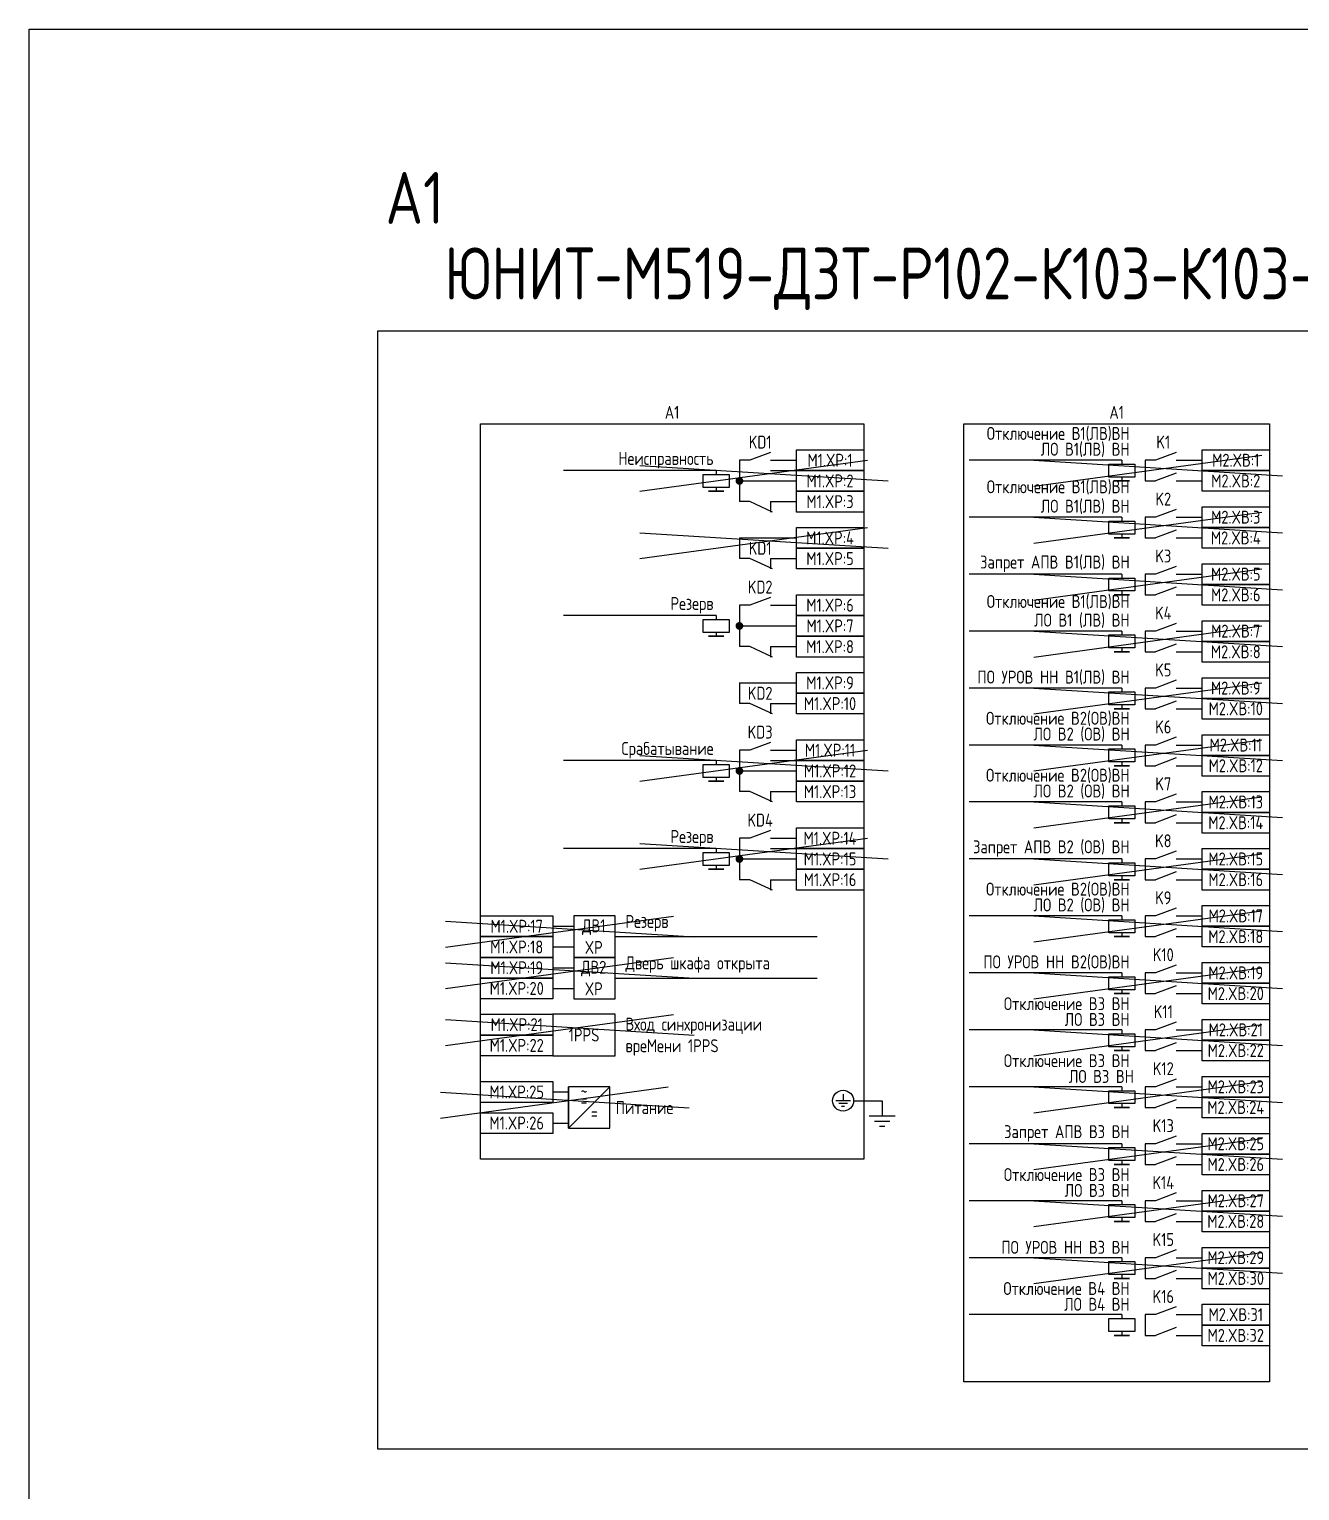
# Model space of a CAD drawing. Header units: millimetres. Extents: x -1117 to 6417, y -90 to 586.
# Drawn here: x -1117.4 to -872.1, y 303.8 to 586 of the extents above; entities that cross this region are included whole.
import ezdxf

# ---------------------------------------------------------------- set-up
doc = ezdxf.new("R2010")
doc.units = ezdxf.units.MM
doc.styles.add('Gost_type_A', font='GOST_A.TTF')

# ---------------------------------------------------------------- blocks, each defined once
blk = doc.blocks.new('POINT')
at = {"const_width": 0.75}
blk.add_lwpolyline([(-0.375, 0, 1), (0.375, 0, 1)], format="xyb", close=True, dxfattribs=at)

msp = doc.modelspace()

# ---------------------------------------------------------------- linework, layer by layer
at = {"color": 6}
for p, q in [((-999.54, 496.77), (-955.54, 502.77)), ((-923.4, 497.77), (-879.4, 503.77)), ((-923.4, 502.77), (-875.4, 499.77)), ((-999.54, 501.77), (-951.54, 498.77)), ((-923.4, 486.77), (-879.4, 492.77)), ((-923.4, 491.77), (-875.4, 488.77)), ((-999.54, 483.77), (-955.54, 489.77)), ((-999.54, 488.77), (-951.54, 485.77)), ((-923.4, 475.77), (-879.4, 481.77)), ((-923.4, 480.77), (-875.4, 477.77)), ((-923.4, 464.77), (-879.4, 470.77)), ((-923.4, 469.77), (-875.4, 466.77)), ((-923.4, 453.77), (-879.4, 459.77)), ((-923.4, 458.77), (-875.4, 455.77)), ((-923.4, 442.77), (-879.4, 448.77)), ((-999.54, 440.77), (-955.54, 446.77)), ((-923.4, 447.77), (-875.4, 444.77)), ((-999.54, 445.77), (-951.54, 442.77)), ((-923.4, 431.77), (-879.4, 437.77)), ((-923.4, 436.77), (-875.4, 433.77)), ((-999.54, 423.77), (-955.54, 429.77)), ((-999.54, 428.77), (-951.54, 425.77)), ((-923.4, 420.77), (-879.4, 426.77)), ((-923.4, 425.77), (-875.4, 422.77)), ((-923.4, 409.77), (-879.4, 415.77)), ((-923.4, 414.77), (-875.4, 411.77)), ((-1037.01, 400.74), (-993.01, 406.74)), ((-1037.01, 405.74), (-989.01, 402.74)), ((-923.4, 398.77), (-879.4, 404.77)), ((-923.4, 403.77), (-875.4, 400.77)), ((-923.4, 387.77), (-879.4, 393.77)), ((-923.4, 392.77), (-875.4, 389.77)), ((-1038.01, 375.74), (-994.01, 381.74)), ((-923.4, 376.77), (-879.4, 382.77)), ((-923.4, 381.77), (-875.4, 378.77)), ((-1038.01, 380.74), (-990.01, 377.74)), ((-923.4, 365.77), (-879.4, 371.77)), ((-923.4, 370.77), (-875.4, 367.77)), ((-923.4, 354.77), (-879.4, 360.77)), ((-923.4, 359.77), (-875.4, 356.77)), ((-923.4, 343.77), (-879.4, 349.77)), ((-923.4, 348.77), (-875.4, 345.77))]:
    msp.add_line(p, q, dxfattribs=at)
at = {"ltscale": 1.08}
for p, q in [((-978.28, 502.77), (-980.28, 502.77)), ((-980.28, 502.77), (-980.28, 494.77)), ((-974.28, 502.77), (-969.28, 502.77)), ((-899.93, 502.77), (-901.93, 502.77)), ((-901.93, 502.77), (-901.93, 498.77)), ((-895.93, 502.77), (-890.93, 502.77)), ((-974.28, 500.77), (-969.28, 500.77)), ((-980.28, 498.77), (-969.28, 498.77)), ((-901.93, 498.77), (-899.93, 498.77)), ((-895.93, 498.77), (-890.93, 498.77)), ((-978.28, 494.77), (-980.28, 494.77)), ((-974.28, 494.77), (-969.28, 494.77)), ((-899.93, 491.77), (-901.93, 491.77)), ((-901.93, 491.77), (-901.93, 487.77)), ((-895.93, 491.77), (-890.93, 491.77)), ((-980.28, 487.77), (-969.28, 487.77)), ((-974.28, 487.77), (-969.28, 487.77)), ((-901.93, 487.77), (-899.93, 487.77)), ((-895.93, 487.77), (-890.93, 487.77)), ((-978.28, 483.77), (-980.28, 483.77)), ((-974.28, 483.77), (-969.28, 483.77)), ((-899.93, 480.77), (-901.93, 480.77)), ((-901.93, 480.77), (-901.93, 476.77)), ((-895.93, 480.77), (-890.93, 480.77)), ((-978.28, 474.77), (-980.28, 474.77)), ((-980.28, 474.77), (-980.28, 466.77)), ((-974.28, 474.77), (-969.28, 474.77)), ((-901.93, 476.77), (-899.93, 476.77)), ((-895.93, 476.77), (-890.93, 476.77)), ((-980.28, 470.77), (-969.28, 470.77)), ((-899.93, 469.77), (-901.93, 469.77)), ((-901.93, 469.77), (-901.93, 465.77)), ((-895.93, 469.77), (-890.93, 469.77)), ((-978.28, 466.77), (-980.28, 466.77)), ((-974.28, 466.77), (-969.28, 466.77)), ((-901.93, 465.77), (-899.93, 465.77)), ((-895.93, 465.77), (-890.93, 465.77)), ((-980.28, 459.77), (-969.28, 459.77)), ((-899.93, 458.77), (-901.93, 458.77)), ((-901.93, 458.77), (-901.93, 454.77)), ((-895.93, 458.77), (-890.93, 458.77)), ((-978.28, 455.77), (-980.28, 455.77)), ((-974.28, 455.77), (-969.28, 455.77)), ((-901.93, 454.77), (-899.93, 454.77)), ((-895.93, 454.77), (-890.93, 454.77)), ((-978.28, 446.77), (-980.28, 446.77)), ((-980.28, 446.77), (-980.28, 438.77)), ((-974.28, 446.77), (-969.28, 446.77)), ((-899.93, 447.77), (-901.93, 447.77)), ((-901.93, 447.77), (-901.93, 443.77)), ((-895.93, 447.77), (-890.93, 447.77)), ((-974.28, 444.77), (-969.28, 444.77)), ((-901.93, 443.77), (-899.93, 443.77)), ((-895.93, 443.77), (-890.93, 443.77)), ((-980.28, 442.77), (-969.28, 442.77)), ((-978.28, 438.77), (-980.28, 438.77)), ((-974.28, 438.77), (-969.28, 438.77)), ((-899.93, 436.77), (-901.93, 436.77)), ((-901.93, 436.77), (-901.93, 432.77)), ((-895.93, 436.77), (-890.93, 436.77)), ((-901.93, 432.77), (-899.93, 432.77)), ((-895.93, 432.77), (-890.93, 432.77)), ((-978.28, 429.77), (-980.28, 429.77)), ((-980.28, 429.77), (-980.28, 421.77)), ((-974.28, 429.77), (-969.28, 429.77)), ((-974.28, 427.77), (-969.28, 427.77)), ((-980.28, 425.77), (-969.28, 425.77)), ((-899.93, 425.77), (-901.93, 425.77)), ((-901.93, 425.77), (-901.93, 421.77)), ((-895.93, 425.77), (-890.93, 425.77)), ((-978.28, 421.77), (-980.28, 421.77)), ((-974.28, 421.77), (-969.28, 421.77)), ((-901.93, 421.77), (-899.93, 421.77)), ((-895.93, 421.77), (-890.93, 421.77)), ((-899.93, 414.77), (-901.93, 414.77)), ((-901.93, 414.77), (-901.93, 410.77)), ((-895.93, 414.77), (-890.93, 414.77)), ((-901.93, 410.77), (-899.93, 410.77)), ((-895.93, 410.77), (-890.93, 410.77)), ((-899.93, 403.77), (-901.93, 403.77)), ((-901.93, 403.77), (-901.93, 399.77)), ((-895.93, 403.77), (-890.93, 403.77)), ((-901.93, 399.77), (-899.93, 399.77)), ((-895.93, 399.77), (-890.93, 399.77)), ((-899.93, 392.77), (-901.93, 392.77)), ((-901.93, 392.77), (-901.93, 388.77)), ((-895.93, 392.77), (-890.93, 392.77)), ((-901.93, 388.77), (-899.93, 388.77)), ((-895.93, 388.77), (-890.93, 388.77)), ((-899.93, 381.77), (-901.93, 381.77)), ((-901.93, 381.77), (-901.93, 377.77)), ((-895.93, 381.77), (-890.93, 381.77)), ((-901.93, 377.77), (-899.93, 377.77)), ((-895.93, 377.77), (-890.93, 377.77)), ((-899.93, 370.77), (-901.93, 370.77)), ((-901.93, 370.77), (-901.93, 366.77)), ((-895.93, 370.77), (-890.93, 370.77)), ((-901.93, 366.77), (-899.93, 366.77)), ((-895.93, 366.77), (-890.93, 366.77)), ((-899.93, 359.77), (-901.93, 359.77)), ((-901.93, 359.77), (-901.93, 355.77)), ((-895.93, 359.77), (-890.93, 359.77)), ((-901.93, 355.77), (-899.93, 355.77)), ((-895.93, 355.77), (-890.93, 355.77)), ((-899.93, 348.77), (-901.93, 348.77)), ((-901.93, 348.77), (-901.93, 344.77)), ((-895.93, 348.77), (-890.93, 348.77)), ((-901.93, 344.77), (-899.93, 344.77)), ((-895.93, 344.77), (-890.93, 344.77)), ((-899.93, 337.77), (-901.93, 337.77)), ((-901.93, 337.77), (-901.93, 333.77)), ((-895.93, 337.77), (-890.93, 337.77)), ((-901.93, 333.77), (-899.93, 333.77)), ((-895.93, 333.77), (-890.93, 333.77))]:
    msp.add_line(p, q, dxfattribs=at)
at = {"ltscale": 4.32}
for p, q in [((-974.28, 504.27), (-978.28, 502.77)), ((-895.93, 504.27), (-899.93, 502.77)), ((-895.93, 500.27), (-899.93, 498.77)), ((-973.89, 492.77), (-978.28, 494.77)), ((-895.93, 493.27), (-899.93, 491.77)), ((-895.93, 489.27), (-899.93, 487.77)), ((-973.89, 481.77), (-978.28, 483.77)), ((-895.93, 482.27), (-899.93, 480.77)), ((-895.93, 478.27), (-899.93, 476.77)), ((-974.28, 476.27), (-978.28, 474.77)), ((-895.93, 471.27), (-899.93, 469.77)), ((-973.89, 464.77), (-978.28, 466.77)), ((-895.93, 467.27), (-899.93, 465.77)), ((-895.93, 460.27), (-899.93, 458.77)), ((-973.89, 453.77), (-978.28, 455.77)), ((-895.93, 456.27), (-899.93, 454.77)), ((-895.93, 449.27), (-899.93, 447.77)), ((-974.28, 448.27), (-978.28, 446.77)), ((-895.93, 445.27), (-899.93, 443.77)), ((-973.89, 436.77), (-978.28, 438.77)), ((-895.93, 438.27), (-899.93, 436.77)), ((-895.93, 434.27), (-899.93, 432.77)), ((-974.28, 431.27), (-978.28, 429.77)), ((-895.93, 427.27), (-899.93, 425.77)), ((-973.89, 419.77), (-978.28, 421.77)), ((-895.93, 423.27), (-899.93, 421.77)), ((-895.93, 416.27), (-899.93, 414.77)), ((-895.93, 412.27), (-899.93, 410.77)), ((-895.93, 405.27), (-899.93, 403.77)), ((-895.93, 401.27), (-899.93, 399.77)), ((-895.93, 394.27), (-899.93, 392.77)), ((-895.93, 390.27), (-899.93, 388.77)), ((-895.93, 383.27), (-899.93, 381.77)), ((-958.83, 379.09), (-961.68, 379.09)), ((-959.4, 378.52), (-961.11, 378.52)), ((-960.26, 380.37), (-960.26, 379.09)), ((-952.72, 379.09), (-952.72, 376.09)), ((-895.93, 379.27), (-899.93, 377.77)), ((-959.97, 377.95), (-960.54, 377.95)), ((-950.22, 376.09), (-955.22, 376.09)), ((-951.22, 375.09), (-954.22, 375.09)), ((-952.22, 374.09), (-953.22, 374.09)), ((-895.93, 372.27), (-899.93, 370.77)), ((-895.93, 368.27), (-899.93, 366.77)), ((-895.93, 361.27), (-899.93, 359.77)), ((-895.93, 357.27), (-899.93, 355.77)), ((-895.93, 350.27), (-899.93, 348.77)), ((-895.93, 346.27), (-899.93, 344.77)), ((-895.93, 339.27), (-899.93, 337.77)), ((-895.93, 335.27), (-899.93, 333.77))]:
    msp.add_line(p, q, dxfattribs=at)
for p, q in [((-906.43, 502.77), (-935.93, 502.77)), ((-906.43, 502.77), (-906.43, 502.02)), ((-984.78, 500.77), (-1014.28, 500.77)), ((-984.78, 500.77), (-984.78, 500.02)), ((-984.78, 497.52), (-984.78, 496.77)), ((-906.43, 499.52), (-906.43, 498.77)), ((-974.28, 494.77), (-974.28, 492.77)), ((-906.43, 491.77), (-935.93, 491.77)), ((-906.43, 491.77), (-906.43, 491.02)), ((-906.43, 488.52), (-906.43, 487.77)), ((-980.28, 487.77), (-980.28, 483.77)), ((-974.28, 483.77), (-974.28, 481.77)), ((-906.43, 480.77), (-935.93, 480.77)), ((-906.43, 480.77), (-906.43, 480.02)), ((-906.43, 477.52), (-906.43, 476.77)), ((-984.78, 472.77), (-1014.28, 472.77)), ((-984.78, 472.77), (-984.78, 472.02)), ((-984.78, 469.52), (-984.78, 468.77)), ((-906.43, 469.77), (-935.93, 469.77)), ((-906.43, 469.77), (-906.43, 469.02)), ((-974.28, 466.77), (-974.28, 464.77)), ((-906.43, 466.52), (-906.43, 465.77)), ((-980.28, 459.77), (-980.28, 455.77)), ((-906.43, 458.77), (-935.93, 458.77)), ((-906.43, 458.77), (-906.43, 458.02)), ((-974.28, 455.77), (-974.28, 453.77)), ((-906.43, 455.52), (-906.43, 454.77)), ((-906.43, 447.77), (-935.93, 447.77)), ((-906.43, 447.77), (-906.43, 447.02)), ((-984.78, 444.77), (-1014.28, 444.77)), ((-984.78, 444.77), (-984.78, 444.02)), ((-906.43, 444.52), (-906.43, 443.77)), ((-984.78, 441.52), (-984.78, 440.77)), ((-974.28, 438.77), (-974.28, 436.77)), ((-906.43, 436.77), (-935.93, 436.77)), ((-906.43, 436.77), (-906.43, 436.02)), ((-906.43, 433.52), (-906.43, 432.77)), ((-984.78, 427.77), (-1014.28, 427.77)), ((-984.78, 427.77), (-984.78, 427.02)), ((-984.78, 424.52), (-984.78, 423.77)), ((-906.43, 425.77), (-935.93, 425.77)), ((-906.43, 425.77), (-906.43, 425.02)), ((-974.28, 421.77), (-974.28, 419.77)), ((-906.43, 422.52), (-906.43, 421.77)), ((-1016.28, 412.77), (-1012.28, 412.77)), ((-906.43, 414.77), (-935.93, 414.77)), ((-906.43, 414.77), (-906.43, 414.02)), ((-1004.28, 410.77), (-965.28, 410.77)), ((-906.43, 411.52), (-906.43, 410.77)), ((-1016.28, 408.77), (-1012.28, 408.77)), ((-1016.28, 404.77), (-1012.28, 404.77)), ((-906.43, 403.77), (-935.93, 403.77)), ((-906.43, 403.77), (-906.43, 403.02)), ((-1004.28, 402.77), (-965.28, 402.77)), ((-1016.28, 400.77), (-1012.28, 400.77)), ((-906.43, 400.52), (-906.43, 399.77)), ((-906.43, 392.77), (-935.93, 392.77)), ((-906.43, 392.77), (-906.43, 392.02)), ((-906.43, 389.52), (-906.43, 388.77)), ((-1013.28, 373.77), (-1013.28, 381.77)), ((-1013.28, 373.77), (-1005.28, 381.77)), ((-906.43, 381.77), (-935.93, 381.77)), ((-906.43, 381.77), (-906.43, 381.02)), ((-958.23, 379.09), (-952.72, 379.09)), ((-906.43, 378.52), (-906.43, 377.77)), ((-906.43, 370.77), (-935.93, 370.77)), ((-906.43, 370.77), (-906.43, 370.02)), ((-906.43, 367.52), (-906.43, 366.77)), ((-906.43, 359.77), (-935.93, 359.77)), ((-906.43, 359.77), (-906.43, 359.02)), ((-906.43, 356.52), (-906.43, 355.77)), ((-906.43, 348.77), (-935.93, 348.77)), ((-906.43, 348.77), (-906.43, 348.02)), ((-906.43, 345.52), (-906.43, 344.77)), ((-906.43, 337.77), (-935.93, 337.77)), ((-906.43, 337.77), (-906.43, 337.02)), ((-906.43, 334.52), (-906.43, 333.77))]:
    msp.add_line(p, q)
at = {"color": 3}
for p, q in [((-1037.01, 408.74), (-993.01, 414.74)), ((-1037.01, 413.74), (-989.01, 410.74)), ((-1037.01, 389.74), (-993.01, 395.74)), ((-1037.01, 394.74), (-989.01, 391.74))]:
    msp.add_line(p, q, dxfattribs=at)
at = {"ltscale": 4}
for p, q in [((-1016.28, 380.77), (-1013.28, 380.77)), ((-1016.28, 374.77), (-1013.28, 374.77))]:
    msp.add_line(p, q, dxfattribs=at)
for points in [[(-1117.42, 586), (6417.25, 586), (6417.25, -90), (-1117.42, -90)], [(-1050.11, 527.77), (148.53, 527.77), (148.53, 311.77), (-1050.11, 311.77)], [(-1030.28, 509.77), (-956.28, 509.77), (-956.28, 367.77), (-1030.28, 367.77)], [(-936.93, 509.77), (-877.93, 509.77), (-877.93, 324.77), (-936.93, 324.77)], [(-969.28, 504.77), (-956.28, 504.77), (-956.28, 500.77), (-969.28, 500.77)], [(-890.93, 504.77), (-877.93, 504.77), (-877.93, 500.77), (-890.93, 500.77)], [(-982.28, 500.02), (-982.28, 497.52), (-987.28, 497.52), (-987.28, 500.02)], [(-969.28, 500.77), (-956.28, 500.77), (-956.28, 496.77), (-969.28, 496.77)], [(-903.93, 502.02), (-903.93, 499.52), (-908.93, 499.52), (-908.93, 502.02)], [(-890.93, 500.77), (-877.93, 500.77), (-877.93, 496.77), (-890.93, 496.77)], [(-983.28, 496.77), (-986.28, 496.77)], [(-969.28, 496.77), (-956.28, 496.77), (-956.28, 492.77), (-969.28, 492.77)], [(-904.93, 498.77), (-907.93, 498.77)], [(-890.93, 493.77), (-877.93, 493.77), (-877.93, 489.77), (-890.93, 489.77)], [(-969.28, 489.77), (-956.28, 489.77), (-956.28, 485.77), (-969.28, 485.77)], [(-903.93, 491.02), (-903.93, 488.52), (-908.93, 488.52), (-908.93, 491.02)], [(-890.93, 489.77), (-877.93, 489.77), (-877.93, 485.77), (-890.93, 485.77)], [(-969.28, 485.77), (-956.28, 485.77), (-956.28, 481.77), (-969.28, 481.77)], [(-904.93, 487.77), (-907.93, 487.77)], [(-890.93, 482.77), (-877.93, 482.77), (-877.93, 478.77), (-890.93, 478.77)], [(-903.93, 480.02), (-903.93, 477.52), (-908.93, 477.52), (-908.93, 480.02)], [(-890.93, 478.77), (-877.93, 478.77), (-877.93, 474.77), (-890.93, 474.77)], [(-969.28, 476.77), (-956.28, 476.77), (-956.28, 472.77), (-969.28, 472.77)], [(-904.93, 476.77), (-907.93, 476.77)], [(-982.28, 472.02), (-982.28, 469.52), (-987.28, 469.52), (-987.28, 472.02)], [(-969.28, 472.77), (-956.28, 472.77), (-956.28, 468.77), (-969.28, 468.77)], [(-890.93, 471.77), (-877.93, 471.77), (-877.93, 467.77), (-890.93, 467.77)], [(-983.28, 468.77), (-986.28, 468.77)], [(-969.28, 468.77), (-956.28, 468.77), (-956.28, 464.77), (-969.28, 464.77)], [(-903.93, 469.02), (-903.93, 466.52), (-908.93, 466.52), (-908.93, 469.02)], [(-904.93, 465.77), (-907.93, 465.77)], [(-890.93, 467.77), (-877.93, 467.77), (-877.93, 463.77), (-890.93, 463.77)], [(-969.28, 461.77), (-956.28, 461.77), (-956.28, 457.77), (-969.28, 457.77)], [(-890.93, 460.77), (-877.93, 460.77), (-877.93, 456.77), (-890.93, 456.77)], [(-969.28, 457.77), (-956.28, 457.77), (-956.28, 453.77), (-969.28, 453.77)], [(-903.93, 458.02), (-903.93, 455.52), (-908.93, 455.52), (-908.93, 458.02)], [(-904.93, 454.77), (-907.93, 454.77)], [(-890.93, 456.77), (-877.93, 456.77), (-877.93, 452.77), (-890.93, 452.77)], [(-969.28, 448.77), (-956.28, 448.77), (-956.28, 444.77), (-969.28, 444.77)], [(-890.93, 449.77), (-877.93, 449.77), (-877.93, 445.77), (-890.93, 445.77)], [(-903.93, 447.02), (-903.93, 444.52), (-908.93, 444.52), (-908.93, 447.02)], [(-982.28, 444.02), (-982.28, 441.52), (-987.28, 441.52), (-987.28, 444.02)], [(-969.28, 444.77), (-956.28, 444.77), (-956.28, 440.77), (-969.28, 440.77)], [(-904.93, 443.77), (-907.93, 443.77)], [(-890.93, 445.77), (-877.93, 445.77), (-877.93, 441.77), (-890.93, 441.77)], [(-983.28, 440.77), (-986.28, 440.77)], [(-969.28, 440.77), (-956.28, 440.77), (-956.28, 436.77), (-969.28, 436.77)], [(-890.93, 438.77), (-877.93, 438.77), (-877.93, 434.77), (-890.93, 434.77)], [(-903.93, 436.02), (-903.93, 433.52), (-908.93, 433.52), (-908.93, 436.02)], [(-890.93, 434.77), (-877.93, 434.77), (-877.93, 430.77), (-890.93, 430.77)], [(-904.93, 432.77), (-907.93, 432.77)], [(-969.28, 431.77), (-956.28, 431.77), (-956.28, 427.77), (-969.28, 427.77)], [(-982.28, 427.02), (-982.28, 424.52), (-987.28, 424.52), (-987.28, 427.02)], [(-969.28, 427.77), (-956.28, 427.77), (-956.28, 423.77), (-969.28, 423.77)], [(-890.93, 427.77), (-877.93, 427.77), (-877.93, 423.77), (-890.93, 423.77)], [(-983.28, 423.77), (-986.28, 423.77)], [(-969.28, 423.77), (-956.28, 423.77), (-956.28, 419.77), (-969.28, 419.77)], [(-903.93, 425.02), (-903.93, 422.52), (-908.93, 422.52), (-908.93, 425.02)], [(-890.93, 423.77), (-877.93, 423.77), (-877.93, 419.77), (-890.93, 419.77)], [(-904.93, 421.77), (-907.93, 421.77)], [(-890.93, 416.77), (-877.93, 416.77), (-877.93, 412.77), (-890.93, 412.77)], [(-1030.28, 414.77), (-1016.28, 414.77), (-1016.28, 410.77), (-1030.28, 410.77)], [(-903.93, 414.02), (-903.93, 411.52), (-908.93, 411.52), (-908.93, 414.02)], [(-890.93, 412.77), (-877.93, 412.77), (-877.93, 408.77), (-890.93, 408.77)], [(-1030.28, 410.77), (-1016.28, 410.77), (-1016.28, 406.77), (-1030.28, 406.77)], [(-904.93, 410.77), (-907.93, 410.77)], [(-1030.28, 406.77), (-1016.28, 406.77), (-1016.28, 402.77), (-1030.28, 402.77)], [(-890.93, 405.77), (-877.93, 405.77), (-877.93, 401.77), (-890.93, 401.77)], [(-1030.28, 402.77), (-1016.28, 402.77), (-1016.28, 398.77), (-1030.28, 398.77)], [(-903.93, 403.02), (-903.93, 400.52), (-908.93, 400.52), (-908.93, 403.02)], [(-890.93, 401.77), (-877.93, 401.77), (-877.93, 397.77), (-890.93, 397.77)], [(-904.93, 399.77), (-907.93, 399.77)], [(-1030.28, 395.77), (-1016.28, 395.77), (-1016.28, 391.77), (-1030.28, 391.77)], [(-890.93, 394.77), (-877.93, 394.77), (-877.93, 390.77), (-890.93, 390.77)], [(-1030.28, 391.77), (-1016.28, 391.77), (-1016.28, 387.77), (-1030.28, 387.77)], [(-903.93, 392.02), (-903.93, 389.52), (-908.93, 389.52), (-908.93, 392.02)], [(-890.93, 390.77), (-877.93, 390.77), (-877.93, 386.77), (-890.93, 386.77)], [(-904.93, 388.77), (-907.93, 388.77)], [(-1030.28, 382.77), (-1016.28, 382.77), (-1016.28, 378.77), (-1030.28, 378.77)], [(-890.93, 383.77), (-877.93, 383.77), (-877.93, 379.77), (-890.93, 379.77)], [(-903.93, 381.02), (-903.93, 378.52), (-908.93, 378.52), (-908.93, 381.02)], [(-890.93, 379.77), (-877.93, 379.77), (-877.93, 375.77), (-890.93, 375.77)], [(-1030.28, 376.77), (-1016.28, 376.77), (-1016.28, 372.77), (-1030.28, 372.77)], [(-904.93, 377.77), (-907.93, 377.77)], [(-890.93, 372.77), (-877.93, 372.77), (-877.93, 368.77), (-890.93, 368.77)], [(-903.93, 370.02), (-903.93, 367.52), (-908.93, 367.52), (-908.93, 370.02)], [(-890.93, 368.77), (-877.93, 368.77), (-877.93, 364.77), (-890.93, 364.77)], [(-904.93, 366.77), (-907.93, 366.77)], [(-890.93, 361.77), (-877.93, 361.77), (-877.93, 357.77), (-890.93, 357.77)], [(-903.93, 359.02), (-903.93, 356.52), (-908.93, 356.52), (-908.93, 359.02)], [(-904.93, 355.77), (-907.93, 355.77)], [(-890.93, 357.77), (-877.93, 357.77), (-877.93, 353.77), (-890.93, 353.77)], [(-890.93, 350.77), (-877.93, 350.77), (-877.93, 346.77), (-890.93, 346.77)], [(-903.93, 348.02), (-903.93, 345.52), (-908.93, 345.52), (-908.93, 348.02)], [(-904.93, 344.77), (-907.93, 344.77)], [(-890.93, 346.77), (-877.93, 346.77), (-877.93, 342.77), (-890.93, 342.77)], [(-890.93, 339.77), (-877.93, 339.77), (-877.93, 335.77), (-890.93, 335.77)], [(-903.93, 337.02), (-903.93, 334.52), (-908.93, 334.52), (-908.93, 337.02)], [(-904.93, 333.77), (-907.93, 333.77)], [(-890.93, 335.77), (-877.93, 335.77), (-877.93, 331.77), (-890.93, 331.77)]]:
    msp.add_lwpolyline(points, close=True)
for points in [[(-1012.28, 406.77), (-1004.28, 406.77), (-1004.28, 414.77), (-1012.28, 414.77)], [(-1012.28, 398.77), (-1004.28, 398.77), (-1004.28, 406.77), (-1012.28, 406.77)], [(-1016.28, 387.77), (-1004.28, 387.77), (-1004.28, 395.77), (-1016.28, 395.77)], [(-1013.28, 373.77), (-1005.28, 373.77), (-1005.28, 381.77), (-1013.28, 381.77)]]:
    msp.add_lwpolyline(points, close=True, dxfattribs=at)
msp.add_circle((-960.26, 379.09), 2.02)

# ---------------------------------------------------------------- block references
for p in [(-980.28, 498.77), (-980.28, 470.77), (-980.28, 442.77), (-980.28, 425.77)]:
    msp.add_blockref('POINT', p)

# ---------------------------------------------------------------- texts
at = {"style": 'Gost_type_A'}
for s, insert, char_height, width, attachment_point, line_spacing_factor in [('\\pxql;A1', (-848.12, 548.41), 10, 401, 8, 0.9), ('ЮНИТ-М519-ДЗТ-Р102-К103-К103-К103-В101-В101-В101-В101-В121-М186.0800-М186.0800-С01.03', (-806.28, 531.77), 10, 401, 8, 0.9), ('A1', (-993.28, 510.77), 2.5, 74.0002, 8, 0.9), ('A1', (-907.43, 510.77), 2.5, 59, 8, 0.9), ('Неисправность', (-985.28, 502.77), 2.5, 37, 6, 0.8), ('Резерв', (-985.28, 474.77), 2.5, 37, 6, 0.8), ('Срабатывание', (-985.28, 446.77), 2.5, 37, 6, 0.8), ('Резерв', (-985.28, 429.77), 2.5, 37, 6, 0.8)]:
    msp.add_mtext(s, dxfattribs=dict(at, insert=insert, char_height=char_height, width=width, attachment_point=attachment_point, line_spacing_factor=line_spacing_factor))
at = {"color": 5, "char_height": 2.5, "width": 31.0015, "attachment_point": 6, "style": 'Gost_type_A'}
for s, insert in [('Отключение В1(ЛВ)ВН', (-904.93, 507.82)), ('Отключение В1(ЛВ)ВН', (-904.93, 497.52)), ('Отключение В1(ЛВ)ВН', (-904.93, 475.37)), ('Отключение B2(ОВ)ВН', (-904.93, 452.82)), ('Отключение B2(ОВ)ВН', (-904.93, 441.82)), ('Отключение B2(ОВ)ВН', (-904.93, 419.82)), ('Отключение B3 ВН', (-904.93, 397.82)), ('Отключение B3 ВН', (-904.93, 386.82)), ('Отключение B3 ВН', (-904.93, 364.82)), ('Отключение B4 ВН', (-904.93, 342.82))]:
    msp.add_mtext(s, dxfattribs=dict(at, insert=insert))
at = {"char_height": 2.5, "style": 'Gost_type_A'}
for s, insert, width, attachment_point in [('KD1', (-976.28, 506.27), 8, 5), ('K1', (-898.43, 506.27), 5, 5), ('M1.XP:1', (-962.78, 502.77), 13, 5), ('M2.XВ:1', (-884.43, 502.77), 13, 5), ('M1.XP:2', (-962.78, 498.77), 13, 5), ('M2.XВ:2', (-884.43, 498.77), 13, 5), ('M1.XP:3', (-962.78, 494.77), 13, 5), ('K2', (-898.43, 495.27), 5, 5), ('M2.XВ:3', (-884.43, 491.77), 13, 5), ('M1.XP:4', (-962.78, 487.77), 13, 5), ('M2.XВ:4', (-884.43, 487.77), 13, 5), ('KD1', (-976.28, 485.77), 8, 5), ('K3', (-898.43, 484.27), 5, 5), ('M1.XP:5', (-962.78, 483.77), 13, 5), ('Запрет АПВ B1(ЛВ) BH', (-904.93, 482.77), 32, 6), ('M2.XВ:5', (-884.43, 480.77), 13, 5), ('KD2', (-976.28, 478.27), 8, 5), ('M2.XВ:6', (-884.43, 476.77), 13, 5), ('M1.XP:6', (-962.78, 474.77), 13, 5), ('K4', (-898.43, 473.27), 5, 5), ('M1.XP:7', (-962.78, 470.77), 13, 5), ('M2.XВ:7', (-884.43, 469.77), 13, 5), ('M1.XP:8', (-962.78, 466.77), 13, 5), ('M2.XВ:8', (-884.43, 465.77), 13, 5), ('K5', (-898.43, 462.27), 5, 5), ('M1.XP:9', (-962.78, 459.77), 13, 5), (' ПО УРОВ НН В1(ЛВ) ВН', (-904.93, 460.77), 33.1563, 6), ('KD2', (-976.28, 457.77), 8, 5), ('M2.XВ:9', (-884.43, 458.77), 13, 5), ('M1.XP:10', (-962.78, 455.77), 13, 5), ('M2.XВ:10', (-884.43, 454.77), 13, 5), ('K6', (-898.43, 451.27), 5, 5), ('KD3', (-976.28, 450.27), 8, 5), ('M2.XВ:11', (-884.43, 447.77), 13, 5), ('M1.XP:11', (-962.78, 446.77), 13, 5), ('M1.XP:12', (-962.78, 442.77), 13, 5), ('M2.XВ:12', (-884.43, 443.77), 13, 5), ('K7', (-898.43, 440.27), 5, 5), ('M1.XP:13', (-962.78, 438.77), 13, 5), ('M2.XВ:13', (-884.43, 436.77), 13, 5), ('KD4', (-976.28, 433.27), 8, 5), ('M2.XВ:14', (-884.43, 432.77), 13, 5), ('M1.XP:14', (-962.78, 429.77), 13, 5), ('Запрет АПВ В2 (ОВ) ВН', (-904.93, 427.77), 31.0015, 6), ('K8', (-898.43, 429.27), 5, 5), ('M1.XP:15', (-962.78, 425.77), 13, 5), ('M2.XВ:15', (-884.43, 425.77), 13, 5), ('M1.XP:16', (-962.78, 421.77), 13, 5), ('M2.XВ:16', (-884.43, 421.77), 13, 5), ('K9', (-898.43, 418.27), 5, 5), ('Резерв', (-1002.28, 411.77), 27.8465, 7), ('M2.XВ:17', (-884.43, 414.77), 13, 5), ('M1.XP:17', (-1023.28, 412.77), 14, 5), ('ДВ1 XP', (-1008.41, 410.77), 7.7588, 5), ('M1.XP:18', (-1023.28, 408.77), 14, 5), ('M2.XВ:18', (-884.43, 410.77), 13, 5), ('Дверь шкафа открыта', (-1002.28, 403.77), 35.9749, 7), ('ПО УРОВ НН B2(ОВ)ВН', (-904.93, 405.77), 31.0015, 6), ('K10', (-898.43, 407.27), 5, 5), ('M1.XP:19', (-1023.28, 404.77), 14, 5), ('ДВ2 XP', (-1008.41, 402.77), 7.7588, 5), ('M2.XВ:19', (-884.43, 403.77), 13, 5), ('M1.XP:20', (-1023.28, 400.77), 14, 5), ('M2.XВ:20', (-884.43, 399.77), 13, 5), ('K11', (-898.43, 396.27), 5, 5), ('M1.XP:21', (-1023.28, 393.77), 14, 5), ('1PPS', (-1010.28, 391.77), 12, 5), ('Вход синхронизации\\PвреMени 1PPS', (-1002.28, 387.77), 35.9749, 7), ('M2.XВ:21', (-884.43, 392.77), 13, 5), ('M1.XP:22', (-1023.28, 389.77), 14, 5), ('M2.XВ:22', (-884.43, 388.77), 13, 5), ('K12', (-898.43, 385.27), 5, 5), ('M1.XP:25', (-1023.29, 380.77), 13.9956, 5), ('~', (-1010.28, 380.8), 2.7, 5), ('M2.XВ:23', (-884.43, 381.77), 13, 5), ('=', (-1010.28, 379.3), 6, 5), ('Питание', (-998.61, 377.75), 11.3452, 5), ('M2.XВ:24', (-884.43, 377.77), 13, 5), ('M1.XP:26', (-1023.29, 374.77), 13.9956, 5), ('=', (-1008.28, 376.77), 6, 5), ('K13', (-898.43, 374.27), 5, 5), ('Запрет АПВ В3 ВН', (-904.93, 372.77), 31.9999, 6), ('M2.XВ:25', (-884.43, 370.77), 13, 5), ('M2.XВ:26', (-884.43, 366.77), 13, 5), ('K14', (-898.43, 363.27), 5, 5), ('M2.XВ:27', (-884.43, 359.77), 13, 5), ('M2.XВ:28', (-884.43, 355.77), 13, 5), ('K15', (-898.43, 352.27), 5, 5), ('ПО УРОВ НН ВЗ ВН', (-904.93, 350.77), 31.0015, 6), ('M2.XВ:29', (-884.43, 348.77), 13, 5), ('M2.XВ:30', (-884.43, 344.77), 13, 5), ('K16', (-898.43, 341.27), 5, 5), ('M2.XВ:31', (-884.43, 337.77), 13, 5), ('M2.XВ:32', (-884.43, 333.77), 13, 5)]:
    msp.add_mtext(s, dxfattribs=dict(at, insert=insert, width=width, attachment_point=attachment_point))
at = {"color": 1, "char_height": 2.5, "attachment_point": 6, "style": 'Gost_type_A'}
for s, insert, width in [('ЛО В1(ЛВ) ВН', (-904.93, 504.77), 31.0015), ('ЛО В1(ЛВ) ВН', (-904.93, 493.77), 31.0015), ('ЛО В1 (ЛВ) ВН', (-904.93, 471.77), 31.0015), ('ЛО B2 (ОВ) BH', (-904.93, 449.77), 31.0015), ('ЛО B2 (ОВ) BH', (-904.93, 438.77), 31.0015), ('ЛО В2 (ОВ) ВН', (-904.93, 416.77), 31.0015), ('ЛО В3 ВН', (-904.93, 394.77), 31.0015), ('ЛО В3 ВН', (-904.11, 383.77), 33.0257), ('ЛО ВЗ ВН', (-904.93, 361.77), 31.0015), ('ЛО В4 ВН', (-904.93, 339.77), 31.0015)]:
    msp.add_mtext(s, dxfattribs=dict(at, insert=insert, width=width))

doc.saveas('drawing.dxf')
